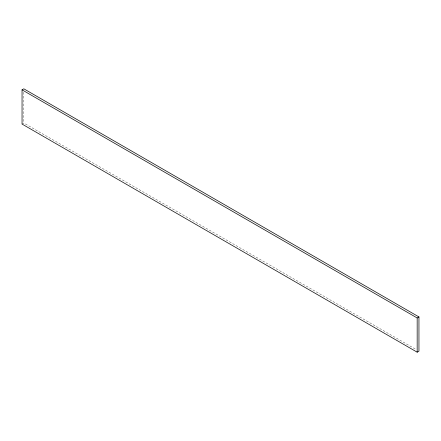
<?xml version="1.0" encoding="UTF-8"?>
<svg xmlns="http://www.w3.org/2000/svg" width="441" height="441" viewBox="0 0 441 441"><rect width="100%" height="100%" fill="white"/><g stroke="black" fill="none" stroke-linecap="round" stroke-linejoin="round"><path stroke-width="0.33" stroke-dasharray="2.21 1.65" d="M22.05 124.064L23.831 123.033L415.968 349.437M23.831 92.241L23.831 123.033"/><path stroke-width="0.66" d="M22.05 89.843L23.831 88.817L418.95 316.936L418.95 351.157L417.169 352.183L22.05 124.064L22.05 89.843L417.169 317.967L418.95 316.936M417.169 317.967L417.169 352.183"/></g></svg>
